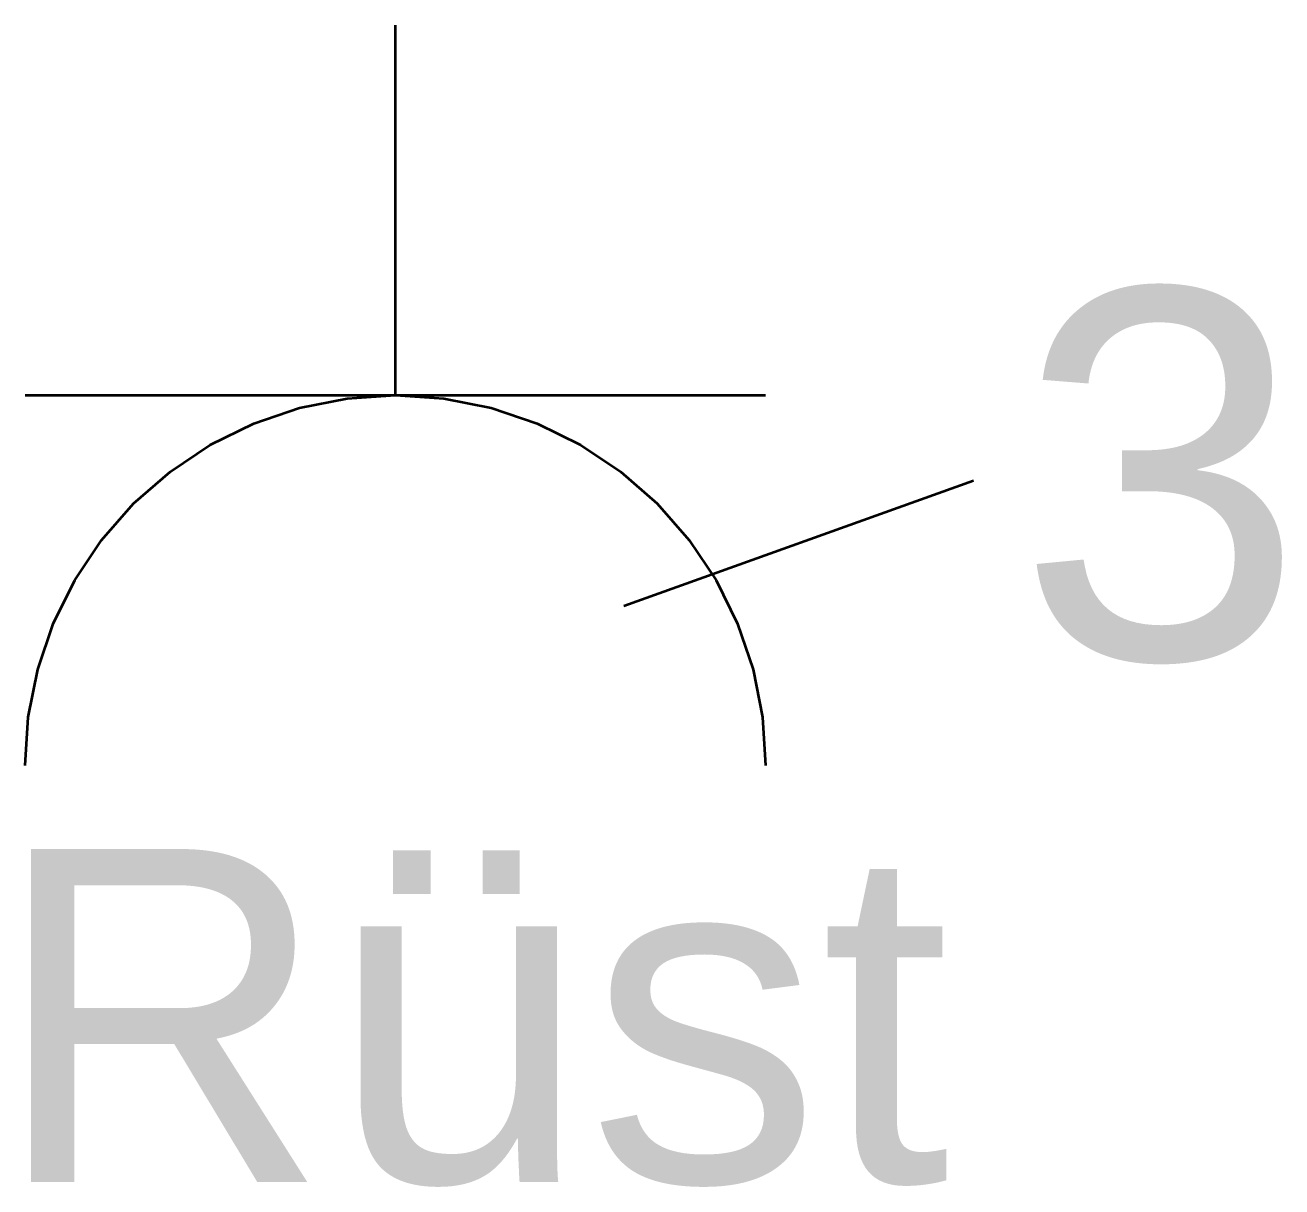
# Model space of a CAD drawing. Extents: x 800 to 1481, y 55 to 490.
# Drawn here: x 1064.205 to 1067.6, y 84.867 to 88.006 of the extents above; entities that cross this region are included whole.
import ezdxf

# ---------------------------------------------------------------- set-up
doc = ezdxf.new("R2010")
doc.units = 0
doc.layers.get('0').update_dxf_attribs({"lineweight": 18})
doc.layers.add('E_Kraft', color=1, linetype='Continuous', lineweight=35, true_color=0xff0000)
doc.styles.get("Standard").update_dxf_attribs({"font": 'arial.ttf'})

# ---------------------------------------------------------------- blocks, each defined once
blk = doc.blocks.new('Steckdose T13_ UP_ 3-fach-A0Q9B3A7AY', base_point=(1064.2054, 86.0056))
at = {"color": 0, "linetype": 'ByBlock', "lineweight": -2, "ltscale": 0.35}
for p, q in [((1065.2054, 87.0056), (1065.2054, 88.0056)), ((1064.2054, 87.0056), (1066.2054, 87.0056)), ((1064.9466, 86.9716), (1065.0749, 86.9971)), ((1065.0749, 86.9971), (1065.2054, 87.0056)), ((1065.2054, 87.0056), (1065.336, 86.9971)), ((1065.336, 86.9971), (1065.4643, 86.9716)), ((1064.8228, 86.9295), (1064.9466, 86.9716)), ((1065.4643, 86.9716), (1065.5881, 86.9295)), ((1064.7054, 86.8717), (1064.8228, 86.9295)), ((1065.5881, 86.9295), (1065.7054, 86.8717)), ((1064.5967, 86.799), (1064.7054, 86.8717)), ((1065.7054, 86.8717), (1065.8142, 86.799)), ((1064.4983, 86.7127), (1064.5967, 86.799)), ((1065.8142, 86.799), (1065.9126, 86.7127)), ((1065.8228, 86.4366), (1066.7672, 86.7752)), ((1064.4121, 86.6144), (1064.4983, 86.7127)), ((1065.9126, 86.7127), (1065.9988, 86.6144)), ((1064.3394, 86.5056), (1064.4121, 86.6144)), ((1065.9988, 86.6144), (1066.0715, 86.5056)), ((1064.2816, 86.3883), (1064.3394, 86.5056)), ((1066.0715, 86.5056), (1066.1293, 86.3883)), ((1064.2395, 86.2645), (1064.2816, 86.3883)), ((1066.1293, 86.3883), (1066.1714, 86.2645)), ((1064.214, 86.1362), (1064.2395, 86.2645)), ((1066.1714, 86.2645), (1066.1969, 86.1362)), ((1064.2054, 86.0056), (1064.214, 86.1362)), ((1066.1969, 86.1362), (1066.2054, 86.0056))]:
    blk.add_line(p, q, dxfattribs=at)
at = {"color": 0, "linetype": 'ByBlock', "lineweight": -2, "ltscale": 0.35, "insert": (1066.8842, 87.2928), "char_height": 1, "attachment_point": 1}
blk.add_mtext('{\\fArial;3}', dxfattribs=at)
blk = doc.blocks.new('Bauteilbeschriftung-A0Q9B3A9AY', base_point=(1064.1182, 84.8795))
at = {"color": 0, "linetype": 'ByBlock', "lineweight": -2, "ltscale": 0.35, "insert": (1064.1181, 85.7795), "char_height": 0.9, "attachment_point": 1}
blk.add_mtext('{\\fArial;Rüst}', dxfattribs=at)

msp = doc.modelspace()

# ---------------------------------------------------------------- block references
at = {"layer": 'E_Kraft', "ltscale": 0.35}
for name, p in [('Steckdose T13_ UP_ 3-fach-A0Q9B3A7AY', (1064.2054, 86.0056)), ('Bauteilbeschriftung-A0Q9B3A9AY', (1064.1182, 84.8795))]:
    msp.add_blockref(name, p, dxfattribs=at)

doc.saveas('drawing.dxf')
